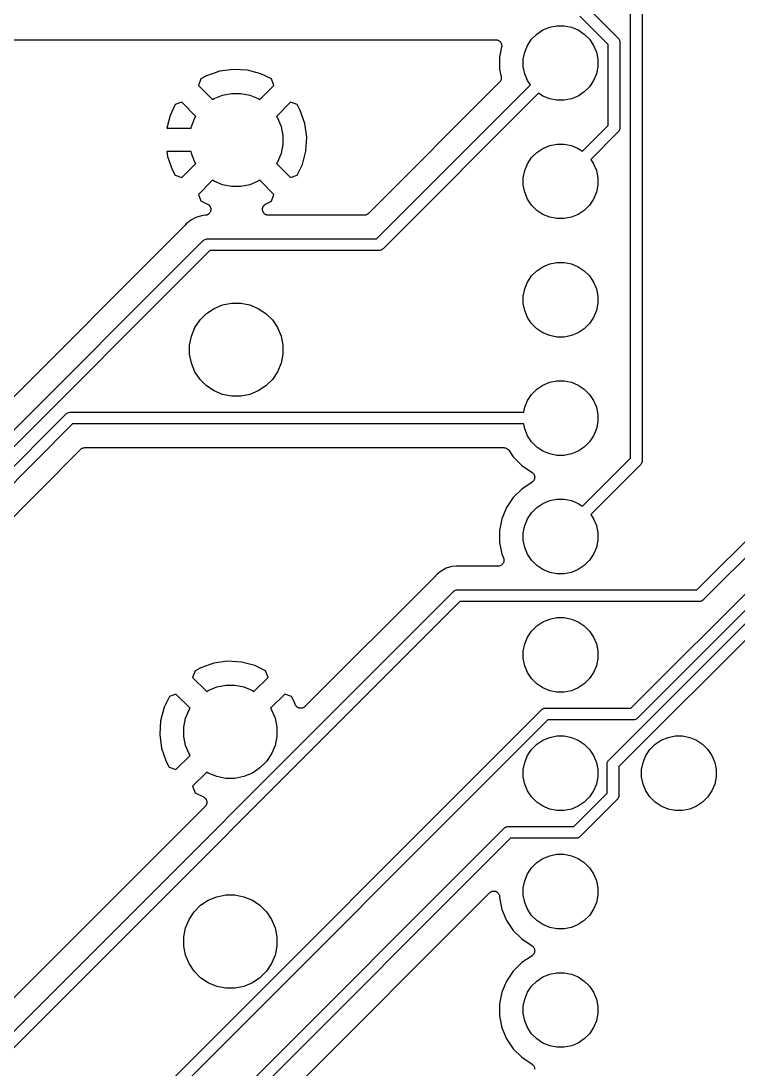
# Model space of a CAD drawing. Extents: x 77 to 229, y -160 to -63.
# Drawn here: x 190.35 to 205.74, y -103.12 to -80.63 of the extents above; entities that cross this region are included whole.
import ezdxf

# ---------------------------------------------------------------- set-up
doc = ezdxf.new("R2010")
doc.units = 0
doc.layers.add('BLACK', color=7, linetype='CONTINUOUS')

msp = doc.modelspace()

# ---------------------------------------------------------------- linework, layer by layer
at = {"layer": 'BLACK', "linetype": 'CONTINUOUS'}
for p, q in [((203.431, -90.0165), (203.431, -79.0685)), ((203.681, -79.0228), (203.681, -90.0622)), ((202.487, -80.3201), (203.162, -80.9958)), ((201.697, -80.7647), (201.851, -80.734)), ((201.851, -80.734), (202.009, -80.734)), ((202.009, -80.734), (202.163, -80.7647)), ((202.953, -81.1403), (202.342, -80.5291)), ((201.309, -81.024), (201.42, -80.9126)), ((201.42, -80.9126), (201.551, -80.825)), ((201.551, -80.825), (201.697, -80.7647)), ((202.163, -80.7647), (202.309, -80.825)), ((202.309, -80.825), (202.44, -80.9126)), ((202.44, -80.9126), (202.551, -81.024)), ((185.82, -81.0371), (200.54, -81.0371)), ((200.54, -81.0371), (200.541, -81.0371)), ((200.541, -81.0371), (200.541, -81.0371)), ((200.541, -81.0371), (200.541, -81.0371)), ((200.541, -81.0371), (200.542, -81.0371)), ((200.542, -81.0371), (200.554, -81.0385)), ((200.554, -81.0385), (200.566, -81.0397)), ((200.566, -81.0397), (200.566, -81.0398)), ((200.566, -81.0398), (200.567, -81.0399)), ((200.567, -81.0399), (200.578, -81.0435)), ((200.578, -81.0435), (200.59, -81.0471)), ((200.59, -81.0471), (200.59, -81.0473)), ((200.59, -81.0473), (200.59, -81.0474)), ((200.59, -81.0474), (200.601, -81.0532)), ((200.601, -81.0532), (200.612, -81.0589)), ((200.612, -81.0589), (200.612, -81.0591)), ((200.612, -81.0591), (200.612, -81.0593)), ((200.612, -81.0593), (200.621, -81.067)), ((200.621, -81.067), (200.631, -81.0747)), ((200.631, -81.0747), (200.631, -81.075)), ((200.631, -81.075), (200.631, -81.0752)), ((200.631, -81.0752), (200.639, -81.0846)), ((200.639, -81.0846), (200.646, -81.0939)), ((200.646, -81.0939), (200.646, -81.0943)), ((200.646, -81.0943), (200.647, -81.0946)), ((200.647, -81.0946), (200.652, -81.1052)), ((200.652, -81.1052), (200.658, -81.1158)), ((200.658, -81.1158), (200.658, -81.1162)), ((200.658, -81.1162), (200.658, -81.1165)), ((200.658, -81.1165), (200.662, -81.1279)), ((200.662, -81.1279), (200.665, -81.1395)), ((200.665, -81.1395), (200.665, -81.1399)), ((200.665, -81.1399), (200.665, -81.1403)), ((200.665, -81.1403), (200.666, -81.1522)), ((200.666, -81.1769), (200.665, -81.1889)), ((200.666, -81.1522), (200.667, -81.1642)), ((200.667, -81.165), (200.666, -81.1769)), ((200.667, -81.1642), (200.667, -81.1646)), ((200.667, -81.1646), (200.667, -81.165)), ((201.161, -81.3006), (201.221, -81.1551)), ((201.221, -81.1551), (201.309, -81.024)), ((202.551, -81.024), (202.639, -81.1551)), ((202.639, -81.1551), (202.699, -81.3006)), ((202.953, -82.8738), (202.953, -81.1403)), ((203.162, -80.9958), (203.167, -80.9997)), ((203.167, -80.9997), (203.171, -81.0045)), ((203.171, -81.0045), (203.171, -81.0045)), ((203.171, -81.0045), (203.175, -81.0098)), ((203.175, -81.0098), (203.182, -81.0187)), ((203.182, -81.0187), (203.182, -81.0187)), ((203.182, -81.0187), (203.182, -81.0187)), ((203.182, -81.0187), (203.188, -81.0289)), ((203.188, -81.0289), (203.194, -81.0404)), ((203.194, -81.0404), (203.194, -81.0405)), ((203.194, -81.0405), (203.194, -81.0405)), ((203.194, -81.0405), (203.197, -81.0507)), ((203.197, -81.0507), (203.201, -81.064)), ((203.201, -81.064), (203.201, -81.064)), ((203.201, -81.064), (203.201, -81.064)), ((203.201, -81.064), (203.202, -81.0721)), ((203.202, -81.0721), (203.203, -81.0824)), ((203.203, -81.0824), (203.203, -81.0824)), ((203.203, -81.0824), (203.204, -81.0885)), ((203.204, -81.0885), (203.203, -81.0946)), ((203.203, -81.0946), (203.203, -82.9195)), ((200.665, -81.1889), (200.622, -81.4052)), ((200.622, -81.4052), (200.622, -81.6628)), ((201.13, -81.4552), (201.161, -81.3006)), ((202.699, -81.3006), (202.73, -81.4552)), ((201.13, -81.6128), (201.13, -81.4552)), ((201.161, -81.7674), (201.13, -81.6128)), ((202.73, -81.6128), (202.699, -81.7674)), ((202.73, -81.4552), (202.73, -81.6128)), ((194.333, -81.809), (194.211, -81.8742)), ((194.616, -81.7112), (194.333, -81.809)), ((194.91, -81.6708), (194.616, -81.7112)), ((195.207, -81.6886), (194.91, -81.6708)), ((195.494, -81.764), (195.207, -81.6886)), ((195.726, -81.8769), (195.494, -81.764)), ((200.622, -81.6628), (200.656, -81.8331)), ((200.656, -81.8331), (200.656, -81.8336)), ((200.656, -81.8336), (200.656, -81.8337)), ((200.656, -81.8337), (200.656, -81.8337)), ((200.656, -81.8337), (200.656, -81.8349)), ((200.656, -81.8349), (200.657, -81.8467)), ((200.657, -81.8467), (200.658, -81.8583)), ((200.658, -81.8595), (200.657, -81.8712)), ((200.658, -81.8583), (200.658, -81.8589)), ((200.658, -81.8589), (200.658, -81.8595)), ((201.221, -81.9129), (201.161, -81.7674)), ((202.699, -81.7674), (202.639, -81.9129)), ((194.211, -81.8742), (194.159, -82.0169)), ((194.159, -82.0169), (194.462, -82.3202)), ((195.474, -82.3202), (195.777, -82.0169)), ((195.777, -82.0169), (195.726, -81.8769)), ((200.621, -81.9477), (197.804, -84.7648)), ((197.977, -85.31), (201.282, -82.0048)), ((200.629, -81.9386), (200.621, -81.9477)), ((200.636, -81.9295), (200.629, -81.9386)), ((200.637, -81.9285), (200.636, -81.929)), ((200.636, -81.929), (200.636, -81.9295)), ((200.642, -81.9181), (200.637, -81.9285)), ((200.648, -81.9078), (200.642, -81.9181)), ((200.649, -81.9067), (200.648, -81.9072)), ((200.648, -81.9072), (200.648, -81.9078)), ((200.652, -81.8954), (200.649, -81.9067)), ((200.656, -81.8842), (200.652, -81.8954)), ((200.657, -81.8712), (200.656, -81.883)), ((200.656, -81.883), (200.656, -81.8836)), ((200.656, -81.8836), (200.656, -81.8842)), ((201.282, -82.0048), (201.221, -81.9129)), ((202.551, -82.044), (202.44, -82.1554)), ((202.639, -81.9129), (202.551, -82.044)), ((194.462, -82.3202), (194.494, -82.2988)), ((194.494, -82.2988), (194.676, -82.2234)), ((194.676, -82.2234), (194.87, -82.185)), ((194.87, -82.185), (195.066, -82.185)), ((195.066, -82.185), (195.26, -82.2234)), ((195.26, -82.2234), (195.442, -82.2988)), ((195.442, -82.2988), (195.474, -82.3202)), ((201.459, -82.1816), (198.122, -85.519)), ((201.551, -82.243), (201.459, -82.1816)), ((201.697, -82.3033), (201.551, -82.243)), ((201.851, -82.334), (201.697, -82.3033)), ((202.163, -82.3033), (202.009, -82.334)), ((202.309, -82.243), (202.163, -82.3033)), ((202.44, -82.1554), (202.309, -82.243)), ((193.66, -82.4268), (193.547, -82.6589)), ((193.8, -82.3761), (193.66, -82.4268)), ((194.103, -82.6794), (193.8, -82.3761)), ((196.136, -82.3761), (195.833, -82.6794)), ((196.279, -82.4278), (196.136, -82.3761)), ((196.344, -82.5499), (196.279, -82.4278)), ((202.009, -82.334), (201.851, -82.334)), ((193.547, -82.6589), (193.475, -82.935)), ((194.006, -82.8933), (194.082, -82.7113)), ((194.082, -82.7113), (194.103, -82.6794)), ((195.833, -82.6794), (195.854, -82.7113)), ((195.854, -82.7113), (195.93, -82.8933)), ((196.442, -82.833), (196.344, -82.5499)), ((193.475, -82.935), (193.998, -82.935)), ((193.998, -82.935), (194.006, -82.8933)), ((195.93, -82.8933), (195.968, -83.0865)), ((196.482, -83.1273), (196.442, -82.833)), ((202.401, -83.4263), (202.953, -82.8738)), ((203.189, -82.9835), (203.182, -82.9954)), ((203.194, -82.9737), (203.189, -82.9835)), ((203.197, -82.9647), (203.194, -82.9736)), ((203.194, -82.9736), (203.194, -82.9737)), ((203.194, -82.9737), (203.194, -82.9737)), ((203.201, -82.9501), (203.197, -82.9647)), ((203.202, -82.9427), (203.201, -82.9501)), ((203.201, -82.9501), (203.201, -82.9501)), ((203.201, -82.9501), (203.201, -82.9501)), ((203.203, -82.9317), (203.202, -82.9427)), ((203.203, -82.9195), (203.204, -82.9256)), ((203.204, -82.9256), (203.203, -82.9317)), ((203.203, -82.9317), (203.203, -82.9317)), ((195.968, -83.0865), (195.968, -83.2835)), ((196.464, -83.4238), (196.482, -83.1273)), ((203.162, -83.0183), (202.577, -83.6031)), ((203.167, -83.0144), (203.162, -83.0183)), ((203.171, -83.0096), (203.167, -83.0144)), ((203.177, -83.002), (203.171, -83.0096)), ((203.171, -83.0096), (203.171, -83.0096)), ((203.182, -82.9954), (203.177, -83.002)), ((203.182, -82.9954), (203.182, -82.9954)), ((203.182, -82.9954), (203.182, -82.9954)), ((193.48, -83.435), (193.494, -83.537)), ((193.998, -83.435), (193.48, -83.435)), ((194.006, -83.4767), (193.998, -83.435)), ((195.968, -83.2835), (195.93, -83.4767)), ((196.389, -83.7111), (196.464, -83.4238)), ((201.42, -83.4526), (201.551, -83.365)), ((201.551, -83.365), (201.697, -83.3047)), ((201.697, -83.3047), (201.851, -83.274)), ((201.851, -83.274), (202.009, -83.274)), ((202.009, -83.274), (202.163, -83.3047)), ((202.163, -83.3047), (202.309, -83.365)), ((202.309, -83.365), (202.401, -83.4263)), ((193.494, -83.537), (193.592, -83.8201)), ((194.082, -83.6587), (194.006, -83.4767)), ((194.103, -83.6906), (194.082, -83.6587)), ((195.854, -83.6587), (195.833, -83.6906)), ((195.93, -83.4767), (195.854, -83.6587)), ((201.221, -83.6951), (201.309, -83.564)), ((201.309, -83.564), (201.42, -83.4526)), ((202.577, -83.6031), (202.639, -83.6951)), ((193.592, -83.8201), (193.657, -83.9422)), ((193.8, -83.9939), (194.103, -83.6906)), ((195.833, -83.6906), (196.136, -83.9939)), ((196.276, -83.9432), (196.389, -83.7111)), ((201.13, -83.9952), (201.161, -83.8406)), ((201.161, -83.8406), (201.221, -83.6951)), ((202.639, -83.6951), (202.699, -83.8406)), ((202.699, -83.8406), (202.73, -83.9952)), ((193.657, -83.9422), (193.8, -83.9939)), ((194.462, -84.0498), (194.159, -84.3531)), ((194.494, -84.0712), (194.462, -84.0498)), ((194.676, -84.1466), (194.494, -84.0712)), ((195.442, -84.0712), (195.26, -84.1466)), ((195.474, -84.0498), (195.442, -84.0712)), ((195.777, -84.3531), (195.474, -84.0498)), ((196.136, -83.9939), (196.276, -83.9432)), ((201.13, -84.1528), (201.13, -83.9952)), ((202.73, -83.9952), (202.73, -84.1528)), ((204.856, -92.839), (213.705, -83.9899)), ((194.87, -84.185), (194.676, -84.1466)), ((195.066, -84.185), (194.87, -84.185)), ((195.26, -84.1466), (195.066, -84.185)), ((201.161, -84.3074), (201.13, -84.1528)), ((201.221, -84.4529), (201.161, -84.3074)), ((202.699, -84.3074), (202.639, -84.4529)), ((202.73, -84.1528), (202.699, -84.3074)), ((213.85, -84.199), (205.001, -93.048)), ((194.159, -84.3531), (194.21, -84.4931)), ((194.21, -84.4931), (194.351, -84.5621)), ((195.599, -84.563), (195.725, -84.4958)), ((195.725, -84.4958), (195.777, -84.3531)), ((201.309, -84.584), (201.221, -84.4529)), ((202.639, -84.4529), (202.551, -84.584)), ((194.351, -84.5621), (194.353, -84.5628)), ((194.353, -84.5628), (194.355, -84.564)), ((194.355, -84.564), (194.357, -84.5649)), ((194.357, -84.5649), (194.365, -84.5707)), ((194.368, -84.7803), (194.36, -84.7862)), ((194.365, -84.5707), (194.374, -84.5761)), ((194.376, -84.7746), (194.368, -84.7803)), ((194.374, -84.5761), (194.376, -84.5777)), ((194.376, -84.5777), (194.378, -84.5789)), ((194.378, -84.773), (194.376, -84.7746)), ((194.378, -84.5789), (194.385, -84.5862)), ((194.38, -84.7717), (194.378, -84.773)), ((194.387, -84.7643), (194.38, -84.7717)), ((194.385, -84.5862), (194.392, -84.5932)), ((194.394, -84.7572), (194.387, -84.7643)), ((194.392, -84.5932), (194.393, -84.595)), ((194.393, -84.595), (194.395, -84.5966)), ((194.395, -84.7553), (194.394, -84.7572)), ((194.395, -84.5966), (194.4, -84.6051)), ((194.397, -84.7536), (194.395, -84.7553)), ((194.402, -84.745), (194.397, -84.7536)), ((194.4, -84.6051), (194.406, -84.6134)), ((194.408, -84.7366), (194.402, -84.745)), ((194.406, -84.6134), (194.407, -84.6155)), ((194.407, -84.6155), (194.408, -84.6174)), ((194.408, -84.6174), (194.412, -84.6268)), ((194.409, -84.7345), (194.408, -84.7366)), ((194.41, -84.7326), (194.409, -84.7345)), ((194.413, -84.7231), (194.41, -84.7326)), ((194.412, -84.6268), (194.416, -84.636)), ((194.417, -84.7138), (194.413, -84.7231)), ((194.416, -84.636), (194.417, -84.6382)), ((194.417, -84.6382), (194.418, -84.6403)), ((194.418, -84.7115), (194.417, -84.7138)), ((194.418, -84.6403), (194.42, -84.6503)), ((194.419, -84.7094), (194.418, -84.7115)), ((194.42, -84.6994), (194.419, -84.7094)), ((194.42, -84.6503), (194.422, -84.6602)), ((194.422, -84.6895), (194.42, -84.6994)), ((194.422, -84.6602), (194.422, -84.6625)), ((194.422, -84.6625), (194.422, -84.6647)), ((194.422, -84.6647), (194.422, -84.6749)), ((194.422, -84.6749), (194.423, -84.685)), ((194.423, -84.685), (194.422, -84.6872)), ((194.422, -84.6872), (194.422, -84.6895)), ((195.532, -84.6741), (195.533, -84.6681)), ((195.533, -84.6804), (195.532, -84.6741)), ((195.533, -84.662), (195.534, -84.6558)), ((195.533, -84.6681), (195.533, -84.662)), ((195.533, -84.6868), (195.533, -84.6804)), ((195.534, -84.6928), (195.533, -84.6868)), ((195.534, -84.6558), (195.535, -84.6495)), ((195.535, -84.6988), (195.534, -84.6928)), ((195.535, -84.6495), (195.537, -84.6437)), ((195.536, -84.7049), (195.535, -84.6988)), ((195.538, -84.7111), (195.536, -84.7049)), ((195.537, -84.6437), (195.538, -84.6377)), ((195.538, -84.6377), (195.54, -84.6319)), ((195.54, -84.7168), (195.538, -84.7111)), ((195.54, -84.6319), (195.542, -84.6258)), ((195.542, -84.7226), (195.54, -84.7168)), ((195.542, -84.6258), (195.545, -84.6204)), ((195.545, -84.7282), (195.542, -84.7226)), ((195.545, -84.6204), (195.547, -84.6148)), ((195.547, -84.7341), (195.545, -84.7282)), ((195.547, -84.6148), (195.551, -84.6096)), ((195.55, -84.7392), (195.547, -84.7341)), ((195.553, -84.7445), (195.55, -84.7392)), ((195.551, -84.6096), (195.554, -84.604)), ((195.557, -84.7495), (195.553, -84.7445)), ((195.554, -84.604), (195.558, -84.5993)), ((195.561, -84.7548), (195.557, -84.7495)), ((195.558, -84.5993), (195.561, -84.5943)), ((195.561, -84.5943), (195.566, -84.5898)), ((195.565, -84.7591), (195.561, -84.7548)), ((195.569, -84.7639), (195.565, -84.7591)), ((195.566, -84.5898), (195.57, -84.5849)), ((195.573, -84.7679), (195.569, -84.7639)), ((195.57, -84.5849), (195.575, -84.581)), ((195.578, -84.7725), (195.573, -84.7679)), ((195.575, -84.581), (195.579, -84.5768)), ((195.583, -84.7759), (195.578, -84.7725)), ((195.579, -84.5768), (195.584, -84.5732)), ((195.588, -84.7798), (195.583, -84.7759)), ((195.584, -84.5732), (195.589, -84.5692)), ((195.593, -84.7828), (195.588, -84.7798)), ((195.589, -84.5692), (195.594, -84.5664)), ((195.598, -84.7864), (195.593, -84.7828)), ((195.594, -84.5664), (195.599, -84.563)), ((197.783, -84.7815), (197.773, -84.7869)), ((197.784, -84.7811), (197.783, -84.7815)), ((197.794, -84.7734), (197.784, -84.7808)), ((197.784, -84.7808), (197.784, -84.7811)), ((197.803, -84.766), (197.794, -84.7734)), ((197.804, -84.7651), (197.803, -84.766)), ((197.804, -84.7648), (197.804, -84.7651)), ((197.804, -84.7651), (197.804, -84.7651)), ((197.804, -84.7651), (197.804, -84.7651)), ((201.42, -84.6954), (201.309, -84.584)), ((201.551, -84.783), (201.42, -84.6954)), ((201.697, -84.8433), (201.551, -84.783)), ((202.309, -84.783), (202.163, -84.8433)), ((202.44, -84.6954), (202.309, -84.783)), ((202.551, -84.584), (202.44, -84.6954)), ((193.875, -85.0097), (193.872, -85.0138)), ((193.879, -85.0059), (193.875, -85.0097)), ((193.88, -85.0046), (193.879, -85.0059)), ((193.896, -84.9852), (193.88, -85.0046)), ((193.919, -84.9668), (193.896, -84.9852)), ((193.993, -84.9061), (193.919, -84.9668)), ((194.103, -84.8474), (193.993, -84.9061)), ((194.222, -84.8112), (194.103, -84.8474)), ((194.308, -84.8026), (194.222, -84.8112)), ((194.311, -84.8022), (194.308, -84.8026)), ((194.313, -84.8021), (194.311, -84.8022)), ((194.323, -84.7998), (194.313, -84.8021)), ((194.333, -84.7978), (194.323, -84.7998)), ((194.335, -84.797), (194.333, -84.7978)), ((194.337, -84.7964), (194.335, -84.797)), ((194.346, -84.7922), (194.337, -84.7964)), ((194.356, -84.7884), (194.346, -84.7922)), ((194.357, -84.7871), (194.356, -84.7884)), ((194.36, -84.7862), (194.357, -84.7871)), ((195.604, -84.7888), (195.598, -84.7864)), ((195.609, -84.7917), (195.604, -84.7888)), ((195.615, -84.7937), (195.609, -84.7917)), ((195.621, -84.7961), (195.615, -84.7937)), ((195.627, -84.7974), (195.621, -84.7961)), ((195.633, -84.7992), (195.627, -84.7974)), ((195.639, -84.7999), (195.633, -84.7992)), ((195.645, -84.8012), (195.639, -84.7999)), ((195.652, -84.8013), (195.645, -84.8012)), ((195.658, -84.802), (195.652, -84.8013)), ((195.659, -84.802), (195.658, -84.802)), ((197.714, -84.802), (195.659, -84.802)), ((197.726, -84.8009), (197.714, -84.802)), ((197.738, -84.7998), (197.726, -84.8009)), ((197.739, -84.7996), (197.738, -84.7996)), ((197.738, -84.7996), (197.738, -84.7998)), ((197.75, -84.7962), (197.739, -84.7996)), ((197.761, -84.7929), (197.75, -84.7962)), ((197.762, -84.7926), (197.761, -84.7929)), ((197.763, -84.7924), (197.762, -84.7926)), ((197.773, -84.7869), (197.763, -84.7924)), ((201.851, -84.874), (201.697, -84.8433)), ((202.009, -84.874), (201.851, -84.874)), ((202.163, -84.8433), (202.009, -84.874)), ((193.872, -85.0138), (181.258, -97.6278)), ((181.431, -98.173), (194.253, -85.3509)), ((194.253, -85.3509), (194.257, -85.3462)), ((194.257, -85.3462), (194.262, -85.3423)), ((194.262, -85.3423), (194.276, -85.3306)), ((194.276, -85.3306), (194.298, -85.319)), ((194.298, -85.319), (194.321, -85.3118)), ((194.321, -85.3118), (194.34, -85.31)), ((194.34, -85.31), (194.346, -85.3094)), ((194.34, -85.31), (194.34, -85.31)), ((194.346, -85.3094), (194.352, -85.31)), ((194.352, -85.31), (197.977, -85.31)), ((194.398, -85.56), (181.576, -98.382)), ((198.023, -85.56), (194.398, -85.56)), ((198.029, -85.5606), (198.023, -85.56)), ((198.035, -85.56), (198.029, -85.5606)), ((198.054, -85.5582), (198.035, -85.56)), ((198.035, -85.56), (198.035, -85.56)), ((198.077, -85.551), (198.054, -85.5582)), ((198.099, -85.5394), (198.077, -85.551)), ((198.118, -85.5238), (198.099, -85.5394)), ((198.122, -85.519), (198.118, -85.5238)), ((201.42, -85.9926), (201.551, -85.905)), ((201.551, -85.905), (201.697, -85.8447)), ((201.697, -85.8447), (201.851, -85.814)), ((201.851, -85.814), (202.009, -85.814)), ((202.009, -85.814), (202.163, -85.8447)), ((202.163, -85.8447), (202.309, -85.905)), ((202.309, -85.905), (202.44, -85.9926)), ((201.221, -86.2351), (201.309, -86.104)), ((201.309, -86.104), (201.42, -85.9926)), ((202.44, -85.9926), (202.551, -86.104)), ((202.551, -86.104), (202.639, -86.2351)), ((201.161, -86.3806), (201.221, -86.2351)), ((202.639, -86.2351), (202.699, -86.3806)), ((201.13, -86.5352), (201.161, -86.3806)), ((201.13, -86.6928), (201.13, -86.5352)), ((202.699, -86.3806), (202.73, -86.5352)), ((202.73, -86.5352), (202.73, -86.6928)), ((194.331, -86.9082), (194.494, -86.7988)), ((194.494, -86.7988), (194.676, -86.7234)), ((194.676, -86.7234), (194.87, -86.685)), ((194.87, -86.685), (195.066, -86.685)), ((195.066, -86.685), (195.26, -86.7234)), ((195.26, -86.7234), (195.442, -86.7988)), ((195.442, -86.7988), (195.605, -86.9082)), ((201.161, -86.8474), (201.13, -86.6928)), ((202.73, -86.6928), (202.699, -86.8474)), ((194.191, -87.0475), (194.331, -86.9082)), ((195.605, -86.9082), (195.745, -87.0475)), ((201.221, -86.9929), (201.161, -86.8474)), ((201.309, -87.124), (201.221, -86.9929)), ((202.639, -86.9929), (202.551, -87.124)), ((202.699, -86.8474), (202.639, -86.9929)), ((194.006, -87.3933), (194.082, -87.2113)), ((194.082, -87.2113), (194.191, -87.0475)), ((195.745, -87.0475), (195.854, -87.2113)), ((195.854, -87.2113), (195.93, -87.3933)), ((201.42, -87.2354), (201.309, -87.124)), ((201.551, -87.323), (201.42, -87.2354)), ((202.44, -87.2354), (202.309, -87.323)), ((202.551, -87.124), (202.44, -87.2354)), ((193.968, -87.5865), (194.006, -87.3933)), ((195.93, -87.3933), (195.968, -87.5865)), ((201.697, -87.3833), (201.551, -87.323)), ((201.851, -87.414), (201.697, -87.3833)), ((202.009, -87.414), (201.851, -87.414)), ((202.163, -87.3833), (202.009, -87.414)), ((202.309, -87.323), (202.163, -87.3833)), ((193.968, -87.7835), (193.968, -87.5865)), ((195.968, -87.5865), (195.968, -87.7835)), ((194.006, -87.9767), (193.968, -87.7835)), ((195.968, -87.7835), (195.93, -87.9767)), ((194.082, -88.1587), (194.006, -87.9767)), ((194.191, -88.3225), (194.082, -88.1587)), ((195.854, -88.1587), (195.745, -88.3225)), ((195.93, -87.9767), (195.854, -88.1587)), ((194.331, -88.4618), (194.191, -88.3225)), ((195.745, -88.3225), (195.605, -88.4618)), ((201.697, -88.3847), (201.851, -88.354)), ((201.851, -88.354), (202.009, -88.354)), ((202.009, -88.354), (202.163, -88.3847)), ((194.494, -88.5712), (194.331, -88.4618)), ((194.676, -88.6466), (194.494, -88.5712)), ((195.442, -88.5712), (195.26, -88.6466)), ((195.605, -88.4618), (195.442, -88.5712)), ((201.309, -88.644), (201.42, -88.5326)), ((201.42, -88.5326), (201.551, -88.445)), ((201.551, -88.445), (201.697, -88.3847)), ((202.163, -88.3847), (202.309, -88.445)), ((202.309, -88.445), (202.44, -88.5326)), ((202.44, -88.5326), (202.551, -88.644)), ((194.87, -88.685), (194.676, -88.6466)), ((195.066, -88.685), (194.87, -88.685)), ((195.26, -88.6466), (195.066, -88.685)), ((201.161, -88.9206), (201.221, -88.7751)), ((201.221, -88.7751), (201.309, -88.644)), ((202.551, -88.644), (202.639, -88.7751)), ((202.639, -88.7751), (202.699, -88.9206)), ((191.319, -89.0613), (191.333, -89.0496)), ((191.333, -89.0496), (191.355, -89.038)), ((191.355, -89.038), (191.378, -89.0308)), ((191.378, -89.0308), (191.397, -89.029)), ((191.397, -89.029), (191.403, -89.0284)), ((191.397, -89.029), (191.397, -89.029)), ((191.403, -89.0284), (191.409, -89.029)), ((191.409, -89.029), (201.139, -89.029)), ((201.139, -89.029), (201.161, -88.9206)), ((202.699, -88.9206), (202.73, -89.0752)), ((180.787, -99.5932), (191.31, -89.0699)), ((191.455, -89.279), (180.964, -99.77)), ((191.31, -89.0699), (191.314, -89.0652)), ((191.314, -89.0652), (191.319, -89.0613)), ((191.319, -89.0613), (191.319, -89.0613)), ((201.139, -89.279), (191.455, -89.279)), ((201.161, -89.3874), (201.139, -89.279)), ((202.73, -89.2328), (202.699, -89.3874)), ((202.73, -89.0752), (202.73, -89.2328)), ((203.442, -95.379), (209.751, -89.0699)), ((209.896, -89.279), (203.587, -95.588)), ((201.221, -89.5329), (201.161, -89.3874)), ((202.699, -89.3874), (202.639, -89.5329)), ((201.309, -89.664), (201.221, -89.5329)), ((201.42, -89.7754), (201.309, -89.664)), ((202.551, -89.664), (202.44, -89.7754)), ((202.639, -89.5329), (202.551, -89.664)), ((186.792, -94.6598), (191.628, -89.8242)), ((191.628, -89.8239), (191.629, -89.823)), ((191.628, -89.8242), (191.628, -89.8239)), ((191.628, -89.8239), (191.628, -89.8239)), ((191.628, -89.8239), (191.628, -89.8239)), ((191.629, -89.823), (191.638, -89.8156)), ((191.638, -89.8156), (191.648, -89.8082)), ((191.648, -89.8079), (191.649, -89.8075)), ((191.648, -89.8082), (191.648, -89.8079)), ((191.649, -89.8075), (191.659, -89.8021)), ((191.659, -89.8021), (191.669, -89.7966)), ((191.669, -89.7966), (191.67, -89.7964)), ((191.67, -89.7964), (191.671, -89.7961)), ((191.671, -89.7961), (191.682, -89.7928)), ((191.682, -89.7928), (191.693, -89.7894)), ((191.693, -89.7894), (191.694, -89.7894)), ((191.694, -89.7892), (191.706, -89.7881)), ((191.694, -89.7894), (191.694, -89.7892)), ((191.706, -89.7881), (191.718, -89.787)), ((191.718, -89.787), (200.712, -89.787)), ((200.712, -89.787), (200.712, -89.787)), ((200.712, -89.787), (200.713, -89.787)), ((200.713, -89.787), (200.713, -89.787)), ((200.713, -89.787), (200.714, -89.787)), ((200.714, -89.787), (200.725, -89.7883)), ((200.725, -89.7883), (200.737, -89.7895)), ((200.737, -89.7895), (200.738, -89.7897)), ((200.738, -89.7897), (200.738, -89.7898)), ((200.738, -89.7898), (200.75, -89.7933)), ((200.75, -89.7933), (200.761, -89.7968)), ((200.761, -89.7968), (200.761, -89.7971)), ((200.761, -89.7971), (200.762, -89.7973)), ((200.762, -89.7973), (200.772, -89.8029)), ((200.772, -89.8029), (200.783, -89.8085)), ((200.783, -89.8085), (200.783, -89.8089)), ((200.783, -89.8089), (200.784, -89.8092)), ((200.784, -89.8092), (200.793, -89.8168)), ((200.793, -89.8168), (200.802, -89.8243)), ((200.802, -89.8243), (200.802, -89.8247)), ((200.802, -89.8247), (200.803, -89.8251)), ((200.803, -89.8251), (200.81, -89.8343)), ((200.81, -89.8343), (200.818, -89.8434)), ((200.818, -89.8434), (200.914, -89.9878)), ((201.551, -89.863), (201.42, -89.7754)), ((201.697, -89.9233), (201.551, -89.863)), ((201.851, -89.954), (201.697, -89.9233)), ((202.009, -89.954), (201.851, -89.954)), ((202.163, -89.9233), (202.009, -89.954)), ((202.309, -89.863), (202.163, -89.9233)), ((202.44, -89.7754), (202.309, -89.863)), ((200.914, -89.9878), (201.096, -90.17)), ((201.096, -90.17), (201.318, -90.3184)), ((202.401, -91.0465), (203.431, -90.0165)), ((203.64, -90.161), (202.578, -91.2233)), ((203.645, -90.1571), (203.64, -90.161)), ((203.653, -90.147), (203.645, -90.1571)), ((203.66, -90.1381), (203.653, -90.147)), ((203.67, -90.1205), (203.66, -90.1381)), ((203.66, -90.1381), (203.66, -90.1381)), ((203.66, -90.1381), (203.66, -90.1381)), ((203.672, -90.1164), (203.67, -90.1205)), ((203.677, -90.0991), (203.672, -90.1164)), ((203.672, -90.1164), (203.672, -90.1164)), ((203.672, -90.1164), (203.672, -90.1164)), ((203.679, -90.0928), (203.677, -90.0991)), ((203.681, -90.0744), (203.679, -90.0928)), ((203.679, -90.0928), (203.679, -90.0928)), ((203.679, -90.0928), (203.679, -90.0928)), ((203.681, -90.0622), (203.682, -90.0683)), ((203.682, -90.0683), (203.681, -90.0744)), ((203.681, -90.0744), (203.681, -90.0744)), ((201.318, -90.3184), (201.319, -90.319)), ((201.319, -90.319), (201.319, -90.319)), ((201.319, -90.319), (201.319, -90.319)), ((201.319, -90.319), (201.32, -90.3194)), ((201.32, -90.3194), (201.329, -90.3273)), ((201.329, -90.3273), (201.338, -90.3349)), ((201.338, -90.3349), (201.338, -90.3352)), ((201.338, -90.3352), (201.339, -90.3354)), ((201.339, -90.3354), (201.346, -90.3448)), ((201.346, -90.3448), (201.354, -90.3542)), ((201.354, -90.3542), (201.354, -90.3545)), ((201.354, -90.3545), (201.354, -90.3547)), ((201.354, -90.3547), (201.36, -90.3654)), ((201.36, -90.3654), (201.365, -90.3761)), ((201.365, -90.3761), (201.365, -90.3764)), ((201.365, -90.3764), (201.366, -90.3767)), ((201.366, -90.3767), (201.369, -90.3882)), ((201.369, -90.3882), (201.372, -90.3999)), ((201.372, -90.3999), (201.372, -90.4002)), ((201.372, -90.4002), (201.373, -90.4005)), ((201.373, -90.4005), (201.374, -90.4125)), ((202.971, -96.487), (209.263, -90.1953)), ((209.408, -90.4044), (203.18, -96.6315)), ((201.318, -90.5296), (201.096, -90.678)), ((201.327, -90.5221), (201.318, -90.5296)), ((201.337, -90.5143), (201.327, -90.5221)), ((201.345, -90.5048), (201.337, -90.5139)), ((201.337, -90.5139), (201.337, -90.5141)), ((201.337, -90.5141), (201.337, -90.5143)), ((201.353, -90.4953), (201.345, -90.5048)), ((201.359, -90.4842), (201.353, -90.4947)), ((201.353, -90.4947), (201.353, -90.495)), ((201.353, -90.495), (201.353, -90.4953)), ((201.365, -90.4735), (201.359, -90.4842)), ((201.369, -90.4613), (201.365, -90.4729)), ((201.365, -90.4729), (201.365, -90.4732)), ((201.365, -90.4732), (201.365, -90.4735)), ((201.372, -90.4499), (201.369, -90.4613)), ((201.373, -90.4372), (201.372, -90.4492)), ((201.372, -90.4492), (201.372, -90.4495)), ((201.372, -90.4495), (201.372, -90.4499)), ((201.375, -90.4252), (201.373, -90.4372)), ((201.374, -90.4125), (201.375, -90.4246)), ((201.375, -90.4246), (201.375, -90.4249)), ((201.375, -90.4249), (201.375, -90.4252)), ((201.096, -90.678), (200.914, -90.8602)), ((200.771, -91.0744), (200.672, -91.3125)), ((200.914, -90.8602), (200.771, -91.0744)), ((201.309, -91.184), (201.42, -91.0726)), ((201.42, -91.0726), (201.551, -90.985)), ((201.551, -90.985), (201.697, -90.9247)), ((201.697, -90.9247), (201.851, -90.894)), ((201.851, -90.894), (202.009, -90.894)), ((202.009, -90.894), (202.163, -90.9247)), ((202.163, -90.9247), (202.309, -90.985)), ((202.309, -90.985), (202.401, -91.0465)), ((201.221, -91.3151), (201.309, -91.184)), ((202.578, -91.2233), (202.639, -91.3151)), ((200.672, -91.3125), (200.622, -91.5652)), ((201.13, -91.6152), (201.161, -91.4606)), ((201.161, -91.4606), (201.221, -91.3151)), ((202.639, -91.3151), (202.699, -91.4606)), ((202.699, -91.4606), (202.73, -91.6152)), ((200.622, -91.5652), (200.622, -91.8228)), ((201.13, -91.7728), (201.13, -91.6152)), ((202.73, -91.6152), (202.73, -91.7728)), ((200.622, -91.8228), (200.672, -92.0755)), ((201.161, -91.9274), (201.13, -91.7728)), ((201.221, -92.0729), (201.161, -91.9274)), ((202.699, -91.9274), (202.639, -92.0729)), ((202.73, -91.7728), (202.699, -91.9274)), ((200.672, -92.0755), (200.705, -92.1554)), ((200.705, -92.1554), (200.706, -92.1564)), ((200.706, -92.1564), (200.706, -92.1564)), ((200.706, -92.1564), (200.706, -92.1564)), ((200.706, -92.1564), (200.706, -92.157)), ((200.706, -92.157), (200.709, -92.1688)), ((200.709, -92.1688), (200.713, -92.1802)), ((200.713, -92.1802), (200.713, -92.1805)), ((200.713, -92.1805), (200.713, -92.1809)), ((200.713, -92.1809), (200.714, -92.193)), ((200.714, -92.193), (200.715, -92.2049)), ((200.715, -92.2056), (200.714, -92.2175)), ((200.715, -92.2049), (200.715, -92.2052)), ((200.715, -92.2052), (200.715, -92.2056)), ((201.309, -92.204), (201.221, -92.0729)), ((201.42, -92.3154), (201.309, -92.204)), ((202.551, -92.204), (202.44, -92.3154)), ((202.639, -92.0729), (202.551, -92.204)), ((199.475, -92.3764), (199.365, -92.4351)), ((199.594, -92.3402), (199.475, -92.3764)), ((199.693, -92.3304), (199.594, -92.3402)), ((199.718, -92.3279), (199.693, -92.3304)), ((199.693, -92.3304), (199.693, -92.3304)), ((199.743, -92.3304), (199.718, -92.3279)), ((199.748, -92.3304), (199.743, -92.3304)), ((199.754, -92.331), (199.748, -92.3304)), ((199.755, -92.331), (199.754, -92.331)), ((200.588, -92.331), (199.755, -92.331)), ((200.6, -92.3298), (200.588, -92.331)), ((200.612, -92.3287), (200.6, -92.3298)), ((200.613, -92.3286), (200.612, -92.3286)), ((200.612, -92.3286), (200.612, -92.3287)), ((200.624, -92.3251), (200.613, -92.3286)), ((200.636, -92.3217), (200.624, -92.3251)), ((200.647, -92.3157), (200.636, -92.3214)), ((200.636, -92.3214), (200.636, -92.3215)), ((200.636, -92.3215), (200.636, -92.3217)), ((200.658, -92.3101), (200.647, -92.3157)), ((200.668, -92.3021), (200.658, -92.3098)), ((200.658, -92.3098), (200.658, -92.3099)), ((200.658, -92.3099), (200.658, -92.3101)), ((200.677, -92.2946), (200.668, -92.3021)), ((200.678, -92.2941), (200.677, -92.2943)), ((200.677, -92.2943), (200.677, -92.2946)), ((200.685, -92.2848), (200.678, -92.2941)), ((200.693, -92.2756), (200.685, -92.2848)), ((200.699, -92.2644), (200.693, -92.275)), ((200.693, -92.275), (200.693, -92.2753)), ((200.693, -92.2753), (200.693, -92.2756)), ((200.705, -92.2538), (200.699, -92.2644)), ((200.709, -92.2415), (200.705, -92.2532)), ((200.705, -92.2532), (200.705, -92.2535)), ((200.705, -92.2535), (200.705, -92.2538)), ((200.712, -92.2302), (200.709, -92.2415)), ((200.714, -92.2175), (200.712, -92.2295)), ((200.712, -92.2295), (200.712, -92.2299)), ((200.712, -92.2299), (200.712, -92.2302)), ((201.551, -92.403), (201.42, -92.3154)), ((201.697, -92.4633), (201.551, -92.403)), ((202.309, -92.403), (202.163, -92.4633)), ((202.44, -92.3154), (202.309, -92.403)), ((199.244, -92.5428), (196.443, -95.3441)), ((199.247, -92.5387), (199.244, -92.5428)), ((199.251, -92.5349), (199.247, -92.5387)), ((199.252, -92.5336), (199.251, -92.5349)), ((199.268, -92.5142), (199.252, -92.5336)), ((199.291, -92.4958), (199.268, -92.5142)), ((199.365, -92.4351), (199.291, -92.4958)), ((201.851, -92.494), (201.697, -92.4633)), ((202.009, -92.494), (201.851, -92.494)), ((202.163, -92.4633), (202.009, -92.494)), ((189.636, -102.869), (199.625, -92.8799)), ((199.625, -92.8799), (199.629, -92.8752)), ((199.629, -92.8752), (199.638, -92.8679)), ((199.638, -92.8679), (199.648, -92.8596)), ((199.648, -92.8596), (199.67, -92.848)), ((199.67, -92.848), (199.675, -92.8463)), ((199.675, -92.8463), (199.693, -92.8408)), ((199.693, -92.8408), (199.712, -92.839)), ((199.712, -92.839), (199.718, -92.8384)), ((199.712, -92.839), (199.712, -92.839)), ((199.718, -92.8384), (199.724, -92.839)), ((199.724, -92.839), (204.856, -92.839)), ((199.77, -93.089), (189.781, -103.078)), ((204.902, -93.089), (199.77, -93.089)), ((204.908, -93.0896), (204.902, -93.089)), ((204.914, -93.089), (204.908, -93.0896)), ((204.933, -93.0872), (204.914, -93.089)), ((204.914, -93.089), (204.914, -93.089)), ((204.956, -93.08), (204.933, -93.0872)), ((204.978, -93.0684), (204.956, -93.08)), ((204.997, -93.0528), (204.978, -93.0684)), ((205.001, -93.048), (204.997, -93.0528)), ((201.42, -93.6126), (201.551, -93.525)), ((201.551, -93.525), (201.697, -93.4647)), ((201.697, -93.4647), (201.851, -93.434)), ((201.851, -93.434), (202.009, -93.434)), ((202.009, -93.434), (202.163, -93.4647)), ((202.163, -93.4647), (202.309, -93.525)), ((202.309, -93.525), (202.44, -93.6126)), ((201.221, -93.8551), (201.309, -93.724)), ((201.309, -93.724), (201.42, -93.6126)), ((202.44, -93.6126), (202.551, -93.724)), ((202.551, -93.724), (202.639, -93.8551)), ((201.13, -94.1552), (201.161, -94.0006)), ((201.161, -94.0006), (201.221, -93.8551)), ((202.639, -93.8551), (202.699, -94.0006)), ((202.699, -94.0006), (202.73, -94.1552)), ((201.13, -94.3128), (201.13, -94.1552)), ((202.73, -94.1552), (202.73, -94.3128)), ((194.489, -94.4112), (194.206, -94.509)), ((194.783, -94.3708), (194.489, -94.4112)), ((195.08, -94.3886), (194.783, -94.3708)), ((195.367, -94.464), (195.08, -94.3886)), ((201.161, -94.4674), (201.13, -94.3128)), ((202.73, -94.3128), (202.699, -94.4674)), ((194.084, -94.5742), (194.032, -94.7169)), ((194.206, -94.509), (194.084, -94.5742)), ((195.599, -94.5769), (195.367, -94.464)), ((195.65, -94.7169), (195.599, -94.5769)), ((201.221, -94.6129), (201.161, -94.4674)), ((201.309, -94.744), (201.221, -94.6129)), ((202.639, -94.6129), (202.551, -94.744)), ((202.699, -94.4674), (202.639, -94.6129)), ((194.032, -94.7169), (194.335, -95.0202)), ((194.549, -94.9234), (194.743, -94.885)), ((194.743, -94.885), (194.939, -94.885)), ((194.939, -94.885), (195.133, -94.9234)), ((195.347, -95.0202), (195.65, -94.7169)), ((201.42, -94.8554), (201.309, -94.744)), ((201.551, -94.943), (201.42, -94.8554)), ((202.44, -94.8554), (202.309, -94.943)), ((202.551, -94.744), (202.44, -94.8554)), ((193.533, -95.1268), (193.42, -95.3589)), ((193.673, -95.0761), (193.533, -95.1268)), ((193.976, -95.3794), (193.673, -95.0761)), ((194.335, -95.0202), (194.367, -94.9988)), ((194.367, -94.9988), (194.549, -94.9234)), ((195.133, -94.9234), (195.315, -94.9988)), ((195.315, -94.9988), (195.347, -95.0202)), ((196.009, -95.0761), (195.706, -95.3794)), ((196.152, -95.1278), (196.009, -95.0761)), ((196.217, -95.2499), (196.152, -95.1278)), ((201.697, -95.0033), (201.551, -94.943)), ((201.851, -95.034), (201.697, -95.0033)), ((202.009, -95.034), (201.851, -95.034)), ((202.163, -95.0033), (202.009, -95.034)), ((202.309, -94.943), (202.163, -95.0033)), ((196.233, -95.2957), (196.217, -95.2499)), ((196.234, -95.2989), (196.233, -95.2957)), ((196.235, -95.3023), (196.234, -95.2989)), ((196.239, -95.3102), (196.235, -95.3023)), ((196.243, -95.3183), (196.239, -95.3102)), ((196.245, -95.3211), (196.243, -95.3183)), ((196.247, -95.3242), (196.245, -95.3211)), ((196.253, -95.3311), (196.247, -95.3242)), ((196.258, -95.3384), (196.253, -95.3311)), ((196.26, -95.3407), (196.258, -95.3384)), ((196.262, -95.3434), (196.26, -95.3407)), ((196.269, -95.3492), (196.262, -95.3434)), ((196.276, -95.3552), (196.269, -95.3492)), ((196.279, -95.3571), (196.276, -95.3552)), ((196.429, -95.3552), (196.422, -95.3608)), ((196.436, -95.35), (196.429, -95.3552)), ((196.439, -95.3475), (196.436, -95.35)), ((196.441, -95.3453), (196.439, -95.3475)), ((196.443, -95.3441), (196.441, -95.3453)), ((193.299, -103.634), (201.513, -95.4199)), ((193.42, -95.3589), (193.345, -95.6462)), ((193.879, -95.5933), (193.955, -95.4113)), ((193.955, -95.4113), (193.976, -95.3794)), ((195.706, -95.3794), (195.727, -95.4113)), ((195.727, -95.4113), (195.803, -95.5933)), ((196.282, -95.3593), (196.279, -95.3571)), ((196.289, -95.3636), (196.282, -95.3593)), ((196.297, -95.3683), (196.289, -95.3636)), ((196.3, -95.3695), (196.297, -95.3683)), ((196.303, -95.3712), (196.3, -95.3695)), ((196.312, -95.3739), (196.303, -95.3712)), ((196.32, -95.377), (196.312, -95.3739)), ((196.324, -95.3775), (196.32, -95.377)), ((196.327, -95.3786), (196.324, -95.3775)), ((196.336, -95.3796), (196.327, -95.3786)), ((196.345, -95.381), (196.336, -95.3796)), ((196.348, -95.3809), (196.345, -95.381)), ((196.352, -95.3813), (196.348, -95.3809)), ((196.36, -95.3805), (196.352, -95.3813)), ((196.369, -95.3802), (196.36, -95.3805)), ((196.373, -95.3794), (196.369, -95.3802)), ((196.376, -95.3791), (196.373, -95.3794)), ((196.385, -95.3766), (196.376, -95.3791)), ((196.394, -95.3746), (196.385, -95.3766)), ((196.397, -95.3732), (196.394, -95.3746)), ((196.4, -95.3722), (196.397, -95.3732)), ((196.408, -95.3681), (196.4, -95.3722)), ((196.416, -95.3644), (196.408, -95.3681)), ((196.419, -95.3624), (196.416, -95.3644)), ((196.422, -95.3608), (196.419, -95.3624)), ((201.513, -95.4199), (201.517, -95.4152)), ((201.517, -95.4152), (201.523, -95.4106)), ((201.523, -95.4106), (201.536, -95.3996)), ((201.536, -95.3996), (201.558, -95.388)), ((201.558, -95.388), (201.563, -95.3865)), ((201.563, -95.3865), (201.581, -95.3808)), ((201.581, -95.3808), (201.6, -95.379)), ((201.6, -95.379), (201.606, -95.3784)), ((201.6, -95.379), (201.6, -95.379)), ((201.606, -95.3784), (201.612, -95.379)), ((201.612, -95.379), (203.442, -95.379)), ((193.345, -95.6462), (193.327, -95.9427)), ((201.658, -95.629), (193.444, -103.843)), ((193.841, -95.7865), (193.879, -95.5933)), ((193.841, -95.9835), (193.841, -95.7865)), ((195.803, -95.5933), (195.841, -95.7865)), ((195.841, -95.7865), (195.841, -95.9835)), ((203.488, -95.629), (201.658, -95.629)), ((203.494, -95.6296), (203.488, -95.629)), ((203.5, -95.629), (203.494, -95.6296)), ((203.519, -95.6272), (203.5, -95.629)), ((203.5, -95.629), (203.5, -95.629)), ((203.542, -95.62), (203.519, -95.6272)), ((203.564, -95.6084), (203.542, -95.62)), ((203.583, -95.5928), (203.564, -95.6084)), ((203.587, -95.588), (203.583, -95.5928)), ((193.327, -95.9427), (193.367, -96.237)), ((193.879, -96.1767), (193.841, -95.9835)), ((195.841, -95.9835), (195.803, -96.1767)), ((201.551, -96.065), (201.697, -96.0047)), ((201.697, -96.0047), (201.851, -95.974)), ((201.851, -95.974), (202.009, -95.974)), ((202.009, -95.974), (202.163, -96.0047)), ((202.163, -96.0047), (202.309, -96.065)), ((204.091, -96.065), (204.237, -96.0047)), ((204.237, -96.0047), (204.391, -95.974)), ((204.391, -95.974), (204.549, -95.974)), ((204.549, -95.974), (204.703, -96.0047)), ((204.703, -96.0047), (204.849, -96.065)), ((193.367, -96.237), (193.465, -96.5201)), ((193.955, -96.3587), (193.879, -96.1767)), ((195.803, -96.1767), (195.727, -96.3587)), ((201.309, -96.264), (201.42, -96.1526)), ((201.42, -96.1526), (201.551, -96.065)), ((202.309, -96.065), (202.44, -96.1526)), ((202.44, -96.1526), (202.551, -96.264)), ((203.849, -96.264), (203.96, -96.1526)), ((203.96, -96.1526), (204.091, -96.065)), ((204.849, -96.065), (204.98, -96.1526)), ((204.98, -96.1526), (205.091, -96.264)), ((193.673, -96.6939), (193.976, -96.3906)), ((193.976, -96.3906), (193.955, -96.3587)), ((195.727, -96.3587), (195.618, -96.5225)), ((201.161, -96.5406), (201.221, -96.3951)), ((201.221, -96.3951), (201.309, -96.264)), ((202.551, -96.264), (202.639, -96.3951)), ((202.639, -96.3951), (202.699, -96.5406)), ((203.701, -96.5406), (203.761, -96.3951)), ((203.761, -96.3951), (203.849, -96.264)), ((205.091, -96.264), (205.179, -96.3951)), ((205.179, -96.3951), (205.239, -96.5406)), ((193.465, -96.5201), (193.53, -96.6422)), ((193.53, -96.6422), (193.673, -96.6939)), ((195.478, -96.6618), (195.315, -96.7712)), ((195.618, -96.5225), (195.478, -96.6618)), ((201.13, -96.6952), (201.161, -96.5406)), ((201.13, -96.8528), (201.13, -96.6952)), ((202.699, -96.5406), (202.73, -96.6952)), ((202.73, -96.6952), (202.73, -96.8528)), ((202.929, -96.5797), (202.93, -96.5736)), ((202.93, -96.5858), (202.929, -96.5797)), ((202.93, -96.5736), (202.932, -96.5552)), ((202.93, -96.5736), (202.93, -96.5736)), ((202.93, -97.2017), (202.93, -96.5858)), ((202.932, -96.5552), (202.939, -96.5316)), ((202.939, -96.5313), (202.943, -96.5248)), ((202.939, -96.5316), (202.939, -96.5313)), ((202.943, -96.5248), (202.951, -96.5099)), ((202.951, -96.5099), (202.962, -96.4956)), ((202.951, -96.5099), (202.951, -96.5099)), ((202.962, -96.4956), (202.966, -96.4909)), ((202.962, -96.4956), (202.962, -96.4956)), ((202.966, -96.4909), (202.971, -96.487)), ((203.18, -96.6315), (203.18, -97.2473)), ((203.67, -96.6952), (203.701, -96.5406)), ((203.67, -96.8528), (203.67, -96.6952)), ((205.239, -96.5406), (205.27, -96.6952)), ((205.27, -96.6952), (205.27, -96.8528)), ((194.335, -96.7498), (194.032, -97.0531)), ((194.367, -96.7712), (194.335, -96.7498)), ((194.549, -96.8466), (194.367, -96.7712)), ((194.743, -96.885), (194.549, -96.8466)), ((194.939, -96.885), (194.743, -96.885)), ((195.133, -96.8466), (194.939, -96.885)), ((195.315, -96.7712), (195.133, -96.8466)), ((201.161, -97.0074), (201.13, -96.8528)), ((202.73, -96.8528), (202.699, -97.0074)), ((203.701, -97.0074), (203.67, -96.8528)), ((205.27, -96.8528), (205.239, -97.0074)), ((194.032, -97.0531), (194.083, -97.1931)), ((201.221, -97.1529), (201.161, -97.0074)), ((201.309, -97.284), (201.221, -97.1529)), ((202.639, -97.1529), (202.551, -97.284)), ((202.699, -97.0074), (202.639, -97.1529)), ((203.761, -97.1529), (203.701, -97.0074)), ((203.849, -97.284), (203.761, -97.1529)), ((205.179, -97.1529), (205.091, -97.284)), ((205.239, -97.0074), (205.179, -97.1529)), ((194.083, -97.1931), (194.266, -97.2823)), ((194.266, -97.2823), (194.268, -97.2831)), ((194.268, -97.2831), (194.275, -97.2876)), ((194.275, -97.2876), (194.282, -97.2915)), ((194.282, -97.2915), (194.285, -97.2942)), ((194.285, -97.2942), (194.289, -97.2964)), ((194.289, -97.2964), (194.295, -97.3021)), ((194.295, -97.3021), (194.301, -97.3074)), ((194.301, -97.3074), (194.304, -97.3106)), ((194.304, -97.3106), (194.307, -97.3135)), ((194.307, -97.3135), (194.311, -97.3202)), ((194.311, -97.3202), (194.317, -97.3266)), ((194.317, -97.3266), (194.319, -97.3303)), ((194.319, -97.3303), (194.321, -97.3337)), ((194.321, -97.3337), (194.324, -97.3412)), ((194.324, -97.3412), (194.328, -97.3486)), ((194.328, -97.3486), (194.329, -97.3526)), ((194.329, -97.3526), (194.331, -97.3563)), ((194.331, -97.3563), (194.333, -97.3644)), ((194.333, -97.3644), (194.335, -97.3723)), ((194.335, -97.3723), (194.336, -97.3765)), ((194.336, -97.3765), (194.337, -97.3805)), ((201.42, -97.3954), (201.309, -97.284)), ((202.213, -97.919), (202.93, -97.2017)), ((203.139, -97.3461), (202.358, -98.128)), ((202.551, -97.284), (202.44, -97.3954)), ((203.144, -97.3422), (203.139, -97.3461)), ((203.148, -97.3374), (203.144, -97.3422)), ((203.152, -97.3324), (203.148, -97.3374)), ((203.148, -97.3374), (203.148, -97.3374)), ((203.159, -97.3232), (203.152, -97.3324)), ((203.165, -97.3127), (203.159, -97.3231)), ((203.159, -97.3231), (203.159, -97.3232)), ((203.159, -97.3232), (203.159, -97.3232)), ((203.171, -97.3015), (203.165, -97.3127)), ((203.175, -97.29), (203.171, -97.3014)), ((203.171, -97.3014), (203.171, -97.3014)), ((203.171, -97.3014), (203.171, -97.3015)), ((203.178, -97.2779), (203.175, -97.29)), ((203.179, -97.2683), (203.178, -97.2779)), ((203.178, -97.2779), (203.178, -97.2779)), ((203.178, -97.2779), (203.178, -97.2779)), ((203.18, -97.2595), (203.179, -97.2683)), ((203.18, -97.2473), (203.181, -97.2534)), ((203.181, -97.2534), (203.18, -97.2595)), ((203.18, -97.2595), (203.18, -97.2595)), ((203.96, -97.3954), (203.849, -97.284)), ((205.091, -97.284), (204.98, -97.3954)), ((194.3, -97.4864), (189.463, -102.324)), ((194.306, -97.48), (194.3, -97.4864)), ((194.311, -97.4739), (194.306, -97.48)), ((194.314, -97.4704), (194.311, -97.4739)), ((194.316, -97.4672), (194.314, -97.4704)), ((194.32, -97.4599), (194.316, -97.4672)), ((194.324, -97.4529), (194.32, -97.4599)), ((194.326, -97.449), (194.324, -97.4529)), ((194.328, -97.4454), (194.326, -97.449)), ((194.33, -97.4374), (194.328, -97.4454)), ((194.333, -97.4297), (194.33, -97.4374)), ((194.334, -97.4256), (194.333, -97.4297)), ((194.335, -97.4217), (194.334, -97.4256)), ((194.336, -97.4134), (194.335, -97.4217)), ((194.337, -97.4053), (194.336, -97.4134)), ((194.337, -97.3805), (194.337, -97.3888)), ((194.337, -97.3888), (194.338, -97.397)), ((194.338, -97.397), (194.337, -97.4011)), ((194.337, -97.4011), (194.337, -97.4053)), ((201.551, -97.483), (201.42, -97.3954)), ((201.697, -97.5433), (201.551, -97.483)), ((201.851, -97.574), (201.697, -97.5433)), ((202.009, -97.574), (201.851, -97.574)), ((202.163, -97.5433), (202.009, -97.574)), ((202.309, -97.483), (202.163, -97.5433)), ((202.44, -97.3954), (202.309, -97.483)), ((204.091, -97.483), (203.96, -97.3954)), ((204.237, -97.5433), (204.091, -97.483)), ((204.391, -97.574), (204.237, -97.5433)), ((204.549, -97.574), (204.391, -97.574)), ((204.703, -97.5433), (204.549, -97.574)), ((204.849, -97.483), (204.703, -97.5433)), ((204.98, -97.3954), (204.849, -97.483)), ((194.521, -104.151), (200.712, -97.9599)), ((200.712, -97.9599), (200.716, -97.9552)), ((200.716, -97.9552), (200.723, -97.9499)), ((200.723, -97.9499), (200.735, -97.9396)), ((200.735, -97.9396), (200.757, -97.928)), ((200.757, -97.928), (200.762, -97.9265)), ((200.762, -97.9265), (200.78, -97.9208)), ((200.78, -97.9208), (200.799, -97.919)), ((200.799, -97.919), (200.805, -97.9184)), ((200.799, -97.919), (200.799, -97.919)), ((200.805, -97.9184), (200.811, -97.919)), ((200.811, -97.919), (202.213, -97.919)), ((200.857, -98.169), (194.666, -104.36)), ((202.259, -98.169), (200.857, -98.169)), ((202.265, -98.1696), (202.259, -98.169)), ((202.275, -98.1686), (202.265, -98.1696)), ((202.29, -98.1672), (202.275, -98.1686)), ((202.3, -98.164), (202.29, -98.1672)), ((202.29, -98.1672), (202.29, -98.1672)), ((202.29, -98.1672), (202.29, -98.1672)), ((202.313, -98.16), (202.3, -98.164)), ((202.323, -98.1548), (202.313, -98.16)), ((202.313, -98.16), (202.313, -98.16)), ((202.313, -98.16), (202.313, -98.16)), ((202.335, -98.1484), (202.323, -98.1548)), ((202.344, -98.141), (202.335, -98.1484)), ((202.335, -98.1484), (202.335, -98.1484)), ((202.335, -98.1484), (202.335, -98.1484)), ((202.354, -98.1328), (202.344, -98.141)), ((202.358, -98.128), (202.354, -98.1328)), ((201.309, -98.804), (201.42, -98.6926)), ((201.42, -98.6926), (201.551, -98.605)), ((201.551, -98.605), (201.697, -98.5447)), ((201.697, -98.5447), (201.851, -98.514)), ((201.851, -98.514), (202.009, -98.514)), ((202.009, -98.514), (202.163, -98.5447)), ((202.163, -98.5447), (202.309, -98.605)), ((202.309, -98.605), (202.44, -98.6926)), ((202.44, -98.6926), (202.551, -98.804)), ((201.161, -99.0806), (201.221, -98.9351)), ((201.221, -98.9351), (201.309, -98.804)), ((202.551, -98.804), (202.639, -98.9351)), ((202.639, -98.9351), (202.699, -99.0806)), ((201.13, -99.2352), (201.161, -99.0806)), ((202.699, -99.0806), (202.73, -99.2352)), ((194.549, -99.4234), (194.743, -99.385)), ((194.743, -99.385), (194.939, -99.385)), ((194.939, -99.385), (195.133, -99.4234)), ((195.047, -104.697), (200.405, -99.339)), ((200.405, -99.339), (200.406, -99.3381)), ((200.406, -99.3378), (200.416, -99.3301)), ((200.406, -99.3381), (200.406, -99.3378)), ((200.406, -99.3381), (200.406, -99.3381)), ((200.406, -99.3381), (200.406, -99.3381)), ((200.416, -99.3301), (200.425, -99.3225)), ((200.425, -99.3225), (200.426, -99.3224)), ((200.426, -99.3223), (200.437, -99.3166)), ((200.426, -99.3224), (200.426, -99.3223)), ((200.437, -99.3166), (200.447, -99.311)), ((200.447, -99.311), (200.448, -99.311)), ((200.448, -99.3109), (200.46, -99.3074)), ((200.448, -99.311), (200.448, -99.3109)), ((200.46, -99.3074), (200.471, -99.3041)), ((200.471, -99.3041), (200.471, -99.304)), ((200.471, -99.304), (200.472, -99.304)), ((200.472, -99.304), (200.484, -99.3029)), ((200.484, -99.3029), (200.496, -99.3018)), ((200.496, -99.3018), (200.496, -99.3018)), ((200.496, -99.3018), (200.496, -99.3018)), ((200.496, -99.3018), (200.509, -99.3031)), ((200.509, -99.3031), (200.521, -99.3044)), ((200.521, -99.3044), (200.521, -99.3045)), ((200.521, -99.3045), (200.521, -99.3045)), ((200.521, -99.3045), (200.533, -99.3081)), ((200.533, -99.3081), (200.544, -99.3117)), ((200.544, -99.3117), (200.544, -99.3118)), ((200.544, -99.3118), (200.545, -99.3119)), ((200.545, -99.3119), (200.555, -99.3177)), ((200.555, -99.3177), (200.566, -99.3235)), ((200.566, -99.3235), (200.566, -99.3237)), ((200.566, -99.3237), (200.566, -99.3238)), ((200.566, -99.3238), (200.576, -99.3316)), ((200.576, -99.3316), (200.585, -99.3393)), ((200.585, -99.3393), (200.585, -99.3395)), ((200.585, -99.3395), (200.585, -99.3396)), ((200.585, -99.3396), (200.593, -99.3491)), ((200.593, -99.3491), (200.601, -99.3585)), ((200.601, -99.3585), (200.601, -99.3587)), ((200.601, -99.3587), (200.601, -99.3589)), ((200.601, -99.3589), (200.607, -99.3698)), ((200.607, -99.3698), (200.612, -99.3804)), ((200.612, -99.3804), (200.612, -99.3806)), ((200.612, -99.3806), (200.613, -99.3808)), ((200.613, -99.3808), (200.616, -99.3927)), ((200.616, -99.3927), (200.62, -99.4041)), ((200.62, -99.4041), (200.62, -99.4044)), ((201.13, -99.3928), (201.13, -99.2352)), ((201.161, -99.5474), (201.13, -99.3928)), ((202.73, -99.3928), (202.699, -99.5474)), ((202.73, -99.2352), (202.73, -99.3928)), ((194.064, -99.7475), (194.204, -99.6082)), ((194.204, -99.6082), (194.367, -99.4988)), ((194.367, -99.4988), (194.549, -99.4234)), ((195.133, -99.4234), (195.315, -99.4988)), ((195.315, -99.4988), (195.478, -99.6082)), ((195.478, -99.6082), (195.618, -99.7475)), ((200.62, -99.4044), (200.62, -99.4046)), ((200.62, -99.4046), (200.621, -99.4167)), ((200.621, -99.4167), (200.622, -99.4288)), ((200.622, -99.4288), (200.622, -99.4428)), ((200.622, -99.4428), (200.672, -99.6955)), ((201.221, -99.6929), (201.161, -99.5474)), ((202.699, -99.5474), (202.639, -99.6929)), ((193.955, -99.9113), (194.064, -99.7475)), ((195.618, -99.7475), (195.727, -99.9113)), ((200.672, -99.6955), (200.771, -99.9336)), ((201.309, -99.824), (201.221, -99.6929)), ((201.42, -99.9354), (201.309, -99.824)), ((202.551, -99.824), (202.44, -99.9354)), ((202.639, -99.6929), (202.551, -99.824)), ((193.879, -100.093), (193.955, -99.9113)), ((195.727, -99.9113), (195.803, -100.093)), ((200.771, -99.9336), (200.914, -100.148)), ((201.551, -100.023), (201.42, -99.9354)), ((201.697, -100.083), (201.551, -100.023)), ((202.309, -100.023), (202.163, -100.083)), ((202.44, -99.9354), (202.309, -100.023)), ((193.841, -100.287), (193.879, -100.093)), ((193.841, -100.483), (193.841, -100.287)), ((195.803, -100.093), (195.841, -100.287)), ((195.841, -100.287), (195.841, -100.483)), ((200.914, -100.148), (201.096, -100.33)), ((201.851, -100.114), (201.697, -100.083)), ((202.009, -100.114), (201.851, -100.114)), ((202.163, -100.083), (202.009, -100.114)), ((193.879, -100.677), (193.841, -100.483)), ((195.841, -100.483), (195.803, -100.677)), ((201.096, -100.33), (201.318, -100.478)), ((201.318, -100.478), (201.319, -100.479)), ((201.319, -100.479), (201.319, -100.479)), ((201.319, -100.479), (201.319, -100.479)), ((201.319, -100.479), (201.32, -100.479)), ((201.32, -100.479), (201.329, -100.487)), ((201.329, -100.487), (201.338, -100.495)), ((201.338, -100.495), (201.338, -100.495)), ((201.338, -100.495), (201.339, -100.495)), ((201.339, -100.495), (201.346, -100.505)), ((201.346, -100.505), (201.354, -100.514)), ((201.354, -100.514), (201.354, -100.514)), ((201.354, -100.514), (201.354, -100.515)), ((201.354, -100.515), (201.36, -100.525)), ((201.36, -100.525), (201.365, -100.536)), ((193.955, -100.859), (193.879, -100.677)), ((195.803, -100.677), (195.727, -100.859)), ((201.318, -100.69), (201.096, -100.838)), ((201.327, -100.682), (201.318, -100.69)), ((201.337, -100.674), (201.327, -100.682)), ((201.345, -100.665), (201.337, -100.674)), ((201.337, -100.674), (201.337, -100.674)), ((201.337, -100.674), (201.337, -100.674)), ((201.353, -100.655), (201.345, -100.665)), ((201.359, -100.644), (201.353, -100.655)), ((201.353, -100.655), (201.353, -100.655)), ((201.353, -100.655), (201.353, -100.655)), ((201.365, -100.634), (201.359, -100.644)), ((201.365, -100.536), (201.365, -100.536)), ((201.365, -100.536), (201.366, -100.537)), ((201.369, -100.621), (201.365, -100.633)), ((201.365, -100.633), (201.365, -100.633)), ((201.365, -100.633), (201.365, -100.634)), ((201.366, -100.537), (201.369, -100.548)), ((201.369, -100.548), (201.372, -100.56)), ((201.372, -100.61), (201.369, -100.621)), ((201.372, -100.56), (201.372, -100.56)), ((201.372, -100.56), (201.373, -100.561)), ((201.373, -100.597), (201.372, -100.609)), ((201.372, -100.609), (201.372, -100.61)), ((201.372, -100.61), (201.372, -100.61)), ((201.373, -100.561), (201.374, -100.573)), ((201.375, -100.585), (201.373, -100.597)), ((201.374, -100.573), (201.375, -100.585)), ((201.375, -100.585), (201.375, -100.585)), ((201.375, -100.585), (201.375, -100.585)), ((194.064, -101.022), (193.955, -100.859)), ((195.727, -100.859), (195.618, -101.022)), ((201.096, -100.838), (200.914, -101.02)), ((194.204, -101.162), (194.064, -101.022)), ((194.367, -101.271), (194.204, -101.162)), ((195.478, -101.162), (195.315, -101.271)), ((195.618, -101.022), (195.478, -101.162)), ((200.914, -101.02), (200.771, -101.234)), ((201.42, -101.233), (201.551, -101.145)), ((201.551, -101.145), (201.697, -101.085)), ((201.697, -101.085), (201.851, -101.054)), ((201.851, -101.054), (202.009, -101.054)), ((202.009, -101.054), (202.163, -101.085)), ((202.163, -101.085), (202.309, -101.145)), ((202.309, -101.145), (202.44, -101.233)), ((194.549, -101.347), (194.367, -101.271)), ((194.743, -101.385), (194.549, -101.347)), ((194.939, -101.385), (194.743, -101.385)), ((195.133, -101.347), (194.939, -101.385)), ((195.315, -101.271), (195.133, -101.347)), ((200.771, -101.234), (200.672, -101.472)), ((201.221, -101.475), (201.309, -101.344)), ((201.309, -101.344), (201.42, -101.233)), ((202.44, -101.233), (202.551, -101.344)), ((202.551, -101.344), (202.639, -101.475)), ((200.672, -101.472), (200.622, -101.725)), ((201.13, -101.775), (201.161, -101.621)), ((201.161, -101.621), (201.221, -101.475)), ((202.639, -101.475), (202.699, -101.621)), ((202.699, -101.621), (202.73, -101.775)), ((200.622, -101.725), (200.622, -101.983)), ((201.13, -101.933), (201.13, -101.775)), ((202.73, -101.775), (202.73, -101.933)), ((200.622, -101.983), (200.672, -102.236)), ((201.161, -102.087), (201.13, -101.933)), ((201.221, -102.233), (201.161, -102.087)), ((202.699, -102.087), (202.639, -102.233)), ((202.73, -101.933), (202.699, -102.087)), ((200.672, -102.236), (200.771, -102.474)), ((201.309, -102.364), (201.221, -102.233)), ((202.639, -102.233), (202.551, -102.364)), ((200.771, -102.474), (200.914, -102.688)), ((201.42, -102.475), (201.309, -102.364)), ((201.551, -102.563), (201.42, -102.475)), ((202.44, -102.475), (202.309, -102.563)), ((202.551, -102.364), (202.44, -102.475)), ((200.914, -102.688), (201.096, -102.87)), ((201.697, -102.623), (201.551, -102.563)), ((201.851, -102.654), (201.697, -102.623)), ((202.009, -102.654), (201.851, -102.654)), ((202.163, -102.623), (202.009, -102.654)), ((202.309, -102.563), (202.163, -102.623)), ((201.096, -102.87), (201.318, -103.018)), ((201.318, -103.018), (201.319, -103.019)), ((201.319, -103.019), (201.319, -103.019)), ((201.319, -103.019), (201.319, -103.019)), ((201.319, -103.019), (201.32, -103.019)), ((201.32, -103.019), (201.329, -103.027)), ((201.329, -103.027), (201.338, -103.035)), ((201.338, -103.035), (201.338, -103.035)), ((201.338, -103.035), (201.339, -103.035)), ((201.339, -103.035), (201.346, -103.045)), ((201.346, -103.045), (201.354, -103.054)), ((201.354, -103.054), (201.354, -103.054)), ((201.354, -103.054), (201.354, -103.055)), ((201.354, -103.055), (201.36, -103.065)), ((201.36, -103.065), (201.365, -103.076)), ((201.365, -103.076), (201.365, -103.076)), ((201.365, -103.076), (201.366, -103.077)), ((201.366, -103.077), (201.369, -103.088)), ((201.369, -103.088), (201.372, -103.1)), ((201.372, -103.1), (201.372, -103.1)), ((201.372, -103.1), (201.373, -103.101)), ((201.373, -103.101), (201.374, -103.113)), ((201.374, -103.113), (201.375, -103.125))]:
    msp.add_line(p, q, dxfattribs=at)

doc.saveas('drawing.dxf')
